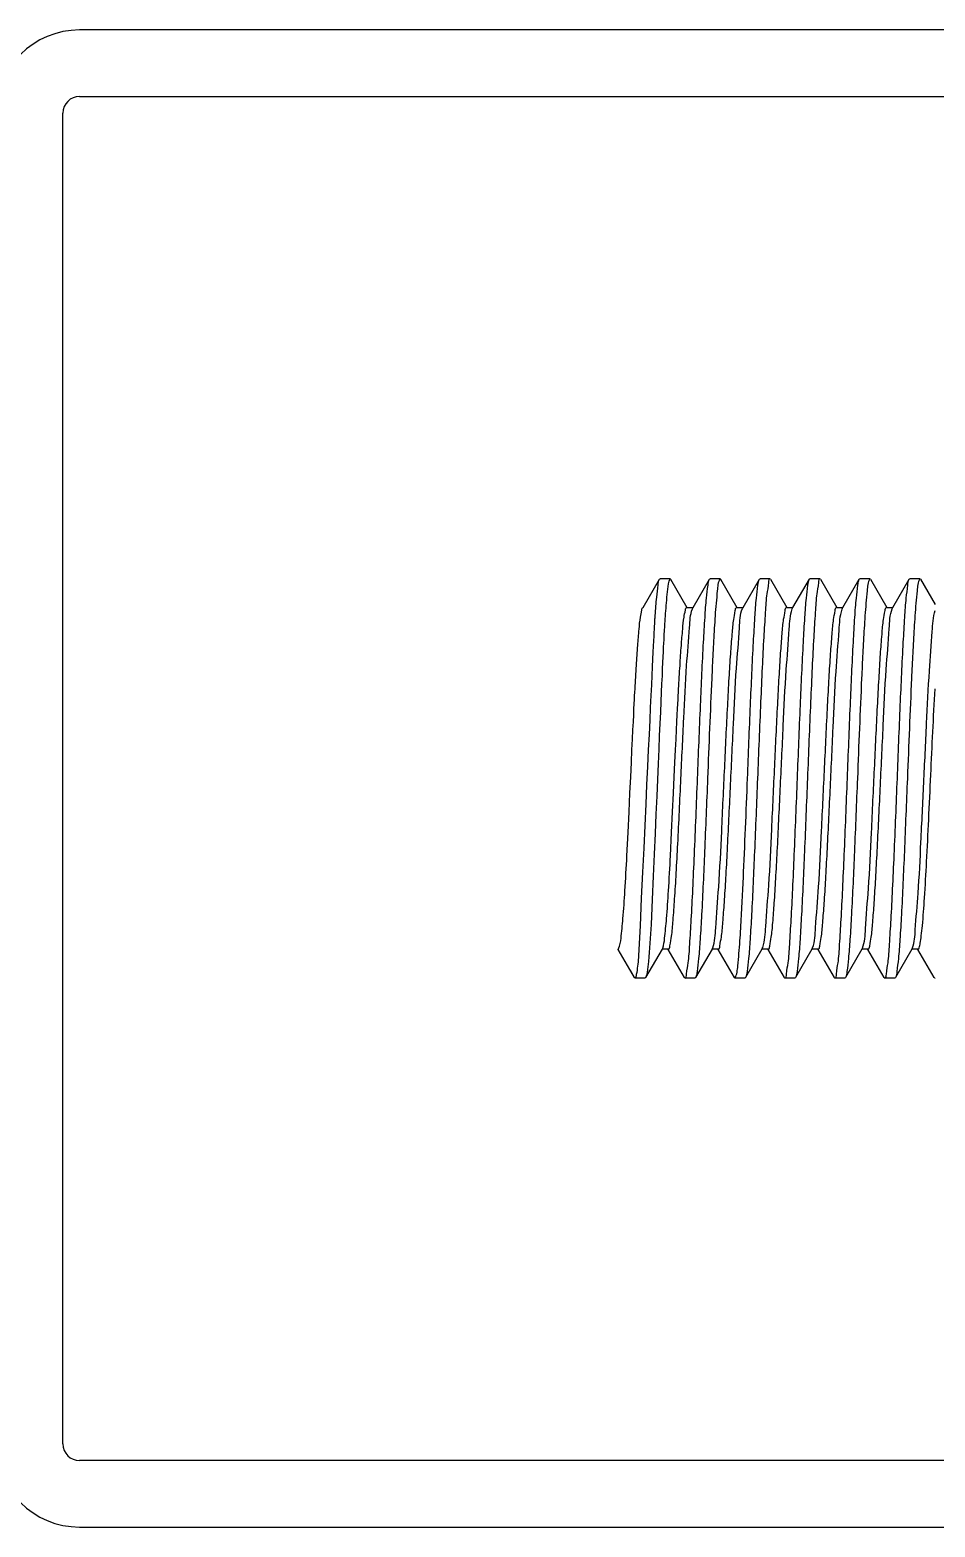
# Model space of a CAD drawing. Extents: x 69728788 to 150676229, y 20327566 to 43663798.
# Drawn here: x 75465922 to 75466045.7, y 20746691.1 to 20746895.9 of the extents above; entities that cross this region are included whole.
import ezdxf

# ---------------------------------------------------------------- set-up
doc = ezdxf.new("R2010")
doc.units = 0
doc.header["$LTSCALE"] = 1000
doc.header["$MEASUREMENT"] = 0
doc.layers.get('0').update_dxf_attribs({"linetype": 'CONTINUOUS'})
doc.layers.add('02___PRT_ALL_AXES', color=7, linetype='CONTINUOUS')

msp = doc.modelspace()

# ---------------------------------------------------------------- linework, layer by layer
at = {"color": 0, "linetype": 'Continuous'}
for p, q in [((75466110.85, 20746895.93), (75465928.77, 20746895.93)), ((75465928.77, 20746886.83), (75466110.85, 20746886.83)), ((75465926.49, 20746702.47), (75465926.49, 20746884.55)), ((75466005.83, 20746816.91), (75466008.07, 20746820.79)), ((75466008.07, 20746820.79), (75466008.15, 20746820.85)), ((75466009.59, 20746820.79), (75466009.51, 20746820.85)), ((75466009.59, 20746820.79), (75466011.82, 20746816.93)), ((75466012.66, 20746816.91), (75466014.9, 20746820.79)), ((75466014.9, 20746820.79), (75466014.98, 20746820.85)), ((75466016.42, 20746820.79), (75466016.34, 20746820.85)), ((75466016.42, 20746820.79), (75466018.65, 20746816.93)), ((75466019.49, 20746816.91), (75466021.73, 20746820.79)), ((75466021.73, 20746820.79), (75466021.81, 20746820.85)), ((75466023.25, 20746820.79), (75466023.17, 20746820.85)), ((75466023.25, 20746820.79), (75466025.48, 20746816.93)), ((75466026.32, 20746816.91), (75466028.56, 20746820.79)), ((75466028.56, 20746820.79), (75466028.64, 20746820.85)), ((75466030.08, 20746820.79), (75466030, 20746820.85)), ((75466030.08, 20746820.79), (75466032.31, 20746816.93)), ((75466033.15, 20746816.91), (75466035.39, 20746820.79)), ((75466035.39, 20746820.79), (75466035.47, 20746820.85)), ((75466036.91, 20746820.79), (75466036.83, 20746820.85)), ((75466036.91, 20746820.79), (75466039.14, 20746816.93)), ((75466039.98, 20746816.91), (75466042.22, 20746820.79)), ((75466042.22, 20746820.79), (75466042.3, 20746820.85)), ((75466043.74, 20746820.79), (75466043.66, 20746820.85)), ((75466043.74, 20746820.79), (75466045.74, 20746817.32)), ((75466011.79, 20746816.91), (75466012.66, 20746816.91)), ((75466012.56, 20746816.72), (75466012.61, 20746816.83)), ((75466012.61, 20746816.83), (75466012.66, 20746816.91)), ((75466018.62, 20746816.91), (75466019.49, 20746816.91)), ((75466019.41, 20746816.76), (75466019.44, 20746816.83)), ((75466019.44, 20746816.83), (75466019.49, 20746816.91)), ((75466025.45, 20746816.91), (75466026.32, 20746816.91)), ((75466026.22, 20746816.71), (75466026.27, 20746816.83)), ((75466026.27, 20746816.83), (75466026.32, 20746816.91)), ((75466032.28, 20746816.91), (75466033.15, 20746816.91)), ((75466033.03, 20746816.66), (75466033.1, 20746816.83)), ((75466033.1, 20746816.83), (75466033.15, 20746816.91)), ((75466039.11, 20746816.91), (75466039.98, 20746816.91)), ((75466039.88, 20746816.72), (75466039.93, 20746816.83)), ((75466039.93, 20746816.83), (75466039.98, 20746816.91)), ((75466004.66, 20746766.28), (75466002.42, 20746770.13)), ((75466008.42, 20746770.15), (75466006.17, 20746766.28)), ((75466008.46, 20746770.23), (75466008.42, 20746770.15)), ((75466009.29, 20746770.15), (75466008.42, 20746770.15)), ((75466008.46, 20746770.23), (75466008.5, 20746770.3)), ((75466011.49, 20746766.28), (75466009.25, 20746770.13)), ((75466015.25, 20746770.15), (75466013, 20746766.28)), ((75466015.29, 20746770.23), (75466015.25, 20746770.15)), ((75466016.12, 20746770.15), (75466015.25, 20746770.15)), ((75466015.29, 20746770.23), (75466015.34, 20746770.34)), ((75466018.32, 20746766.28), (75466016.08, 20746770.13)), ((75466022.08, 20746770.15), (75466019.83, 20746766.28)), ((75466022.12, 20746770.23), (75466022.08, 20746770.15)), ((75466022.95, 20746770.15), (75466022.08, 20746770.15)), ((75466022.12, 20746770.23), (75466022.19, 20746770.4)), ((75466025.15, 20746766.28), (75466022.91, 20746770.13)), ((75466028.91, 20746770.15), (75466026.66, 20746766.28)), ((75466028.95, 20746770.23), (75466028.91, 20746770.15)), ((75466029.78, 20746770.15), (75466028.91, 20746770.15)), ((75466028.95, 20746770.23), (75466029.01, 20746770.35)), ((75466031.98, 20746766.28), (75466029.74, 20746770.13)), ((75466035.74, 20746770.15), (75466033.49, 20746766.28)), ((75466035.78, 20746770.23), (75466035.74, 20746770.15)), ((75466036.61, 20746770.15), (75466035.74, 20746770.15)), ((75466035.78, 20746770.23), (75466035.82, 20746770.3)), ((75466038.81, 20746766.28), (75466036.57, 20746770.13)), ((75466042.57, 20746770.15), (75466040.32, 20746766.28)), ((75466042.61, 20746770.23), (75466042.57, 20746770.15)), ((75466043.44, 20746770.15), (75466042.57, 20746770.15)), ((75466042.61, 20746770.23), (75466042.66, 20746770.34)), ((75466045.64, 20746766.28), (75466043.4, 20746770.13)), ((75466004.66, 20746766.28), (75466004.11, 20746767.22)), ((75466004.66, 20746766.28), (75466004.73, 20746766.21)), ((75466006.17, 20746766.28), (75466006.1, 20746766.21)), ((75466011.49, 20746766.28), (75466011.56, 20746766.21)), ((75466013, 20746766.28), (75466012.93, 20746766.21)), ((75466018.32, 20746766.28), (75466018.39, 20746766.21)), ((75466019.83, 20746766.28), (75466019.76, 20746766.21)), ((75466025.15, 20746766.28), (75466025.22, 20746766.21)), ((75466026.66, 20746766.28), (75466026.59, 20746766.21)), ((75466031.98, 20746766.28), (75466032.05, 20746766.21)), ((75466033.49, 20746766.28), (75466033.42, 20746766.21)), ((75466038.81, 20746766.28), (75466038.88, 20746766.21)), ((75466040.32, 20746766.28), (75466040.25, 20746766.21)), ((75466045.64, 20746766.28), (75466045.71, 20746766.21)), ((75466045.71, 20746766.21), (75466045.74, 20746766.22)), ((75466110.85, 20746700.2), (75465928.77, 20746700.2)), ((75465928.77, 20746691.09), (75466110.85, 20746691.09))]:
    msp.add_line(p, q, dxfattribs=at)
for centre, radius, start, end in [((75465928.77, 20746884.55), 11.38, 90, 180), ((75465928.77, 20746884.55), 2.28, 90, 180), ((75465928.77, 20746702.47), 11.38, 180, 270), ((75465928.77, 20746702.47), 2.28, 180, 270)]:
    msp.add_arc(centre, radius, start, end, dxfattribs=at)
for points, knots in [([(75466005.26, 20746769.3), (75466007.34, 20746813.68), (75466007.46, 20746815.59), (75466007.63, 20746818.06), (75466007.85, 20746819.69), (75466007.94, 20746820.55), (75466008.07, 20746820.79)], [0, 0, 0, 0, 0.393102, 0.696629, 0.900807, 1, 1, 1, 1]), ([(75466009.51, 20746820.85), (75466009.26, 20746820.43), (75466009.14, 20746819.4), (75466008.97, 20746817.45), (75466008.69, 20746813.97), (75466008.55, 20746811), (75466006.91, 20746773.53)], [0, 0, 0, 0, 0.124099, 0.249608, 0.499549, 1, 1, 1, 1]), ([(75466013.27, 20746793.53), (75466013.4, 20746796.87), (75466013.65, 20746803.08), (75466013.98, 20746810.44), (75466014.27, 20746815.31), (75466014.44, 20746817.92), (75466014.67, 20746819.64), (75466014.76, 20746820.54), (75466014.9, 20746820.79)], [0, 0, 0, 0, 0.366986, 0.682927, 0.807583, 0.903951, 0.968734, 1, 1, 1, 1]), ([(75466016.34, 20746820.85), (75466016.05, 20746820.37), (75466015.98, 20746819.17), (75466015.73, 20746816.93), (75466015.56, 20746814.06), (75466015.37, 20746810.65), (75466015.15, 20746806.08), (75466014.91, 20746800.38), (75466014.73, 20746795.81), (75466014.64, 20746793.53)], [0, 0, 0, 0, 0.062069, 0.124628, 0.24966, 0.374704, 0.499766, 0.749882, 1, 1, 1, 1]), ([(75466020.1, 20746793.53), (75466020.23, 20746796.87), (75466020.48, 20746803.08), (75466020.81, 20746810.44), (75466021.1, 20746815.31), (75466021.27, 20746817.92), (75466021.5, 20746819.64), (75466021.59, 20746820.54), (75466021.73, 20746820.79)], [0, 0, 0, 0, 0.366992, 0.68293, 0.807585, 0.903954, 0.968736, 1, 1, 1, 1]), ([(75466023.17, 20746820.85), (75466022.99, 20746820.85), (75466022.95, 20746819.79), (75466022.66, 20746818.58), (75466022.52, 20746815.9), (75466022.29, 20746812.62), (75466022.1, 20746808.51), (75466021.8, 20746802.08), (75466021.61, 20746797.02), (75466021.47, 20746793.53)], [0, 0, 0, 0, 0.020674, 0.077922, 0.170354, 0.294552, 0.445782, 0.618271, 1, 1, 1, 1]), ([(75466026.93, 20746793.53), (75466027.06, 20746796.87), (75466027.31, 20746803.08), (75466027.64, 20746810.44), (75466027.93, 20746815.31), (75466028.1, 20746817.92), (75466028.33, 20746819.64), (75466028.42, 20746820.54), (75466028.56, 20746820.79)], [0, 0, 0, 0, 0.366988, 0.682925, 0.807584, 0.903955, 0.968736, 1, 1, 1, 1]), ([(75466030, 20746820.85), (75466029.82, 20746820.85), (75466029.78, 20746819.79), (75466029.49, 20746818.58), (75466029.35, 20746815.9), (75466029.12, 20746812.62), (75466028.93, 20746808.51), (75466028.63, 20746802.08), (75466028.44, 20746797.02), (75466028.3, 20746793.53)], [0, 0, 0, 0, 0.020675, 0.077925, 0.170358, 0.294556, 0.445789, 0.618278, 1, 1, 1, 1]), ([(75466033.76, 20746793.53), (75466033.89, 20746796.87), (75466034.14, 20746803.08), (75466034.47, 20746810.44), (75466034.76, 20746815.31), (75466034.93, 20746817.92), (75466035.16, 20746819.64), (75466035.25, 20746820.54), (75466035.39, 20746820.79)], [0, 0, 0, 0, 0.366981, 0.68292, 0.80758, 0.903952, 0.968734, 1, 1, 1, 1]), ([(75466036.83, 20746820.85), (75466036.54, 20746820.36), (75466036.46, 20746819.17), (75466036.23, 20746816.93), (75466036.05, 20746814.06), (75466035.86, 20746810.65), (75466035.64, 20746806.08), (75466035.4, 20746800.38), (75466035.22, 20746795.81), (75466035.13, 20746793.53)], [0, 0, 0, 0, 0.062073, 0.124647, 0.249672, 0.374715, 0.499775, 0.749887, 1, 1, 1, 1]), ([(75466040.59, 20746793.53), (75466040.72, 20746796.87), (75466040.97, 20746803.08), (75466041.3, 20746810.44), (75466041.59, 20746815.31), (75466041.76, 20746817.92), (75466041.99, 20746819.64), (75466042.08, 20746820.54), (75466042.22, 20746820.79)], [0, 0, 0, 0, 0.366986, 0.682927, 0.807583, 0.903951, 0.968734, 1, 1, 1, 1]), ([(75466043.66, 20746820.85), (75466043.37, 20746820.37), (75466043.3, 20746819.17), (75466043.05, 20746816.93), (75466042.88, 20746814.06), (75466042.69, 20746810.65), (75466042.47, 20746806.08), (75466042.23, 20746800.38), (75466042.05, 20746795.81), (75466041.96, 20746793.53)], [0, 0, 0, 0, 0.062069, 0.124628, 0.24966, 0.374704, 0.499766, 0.749882, 1, 1, 1, 1]), ([(75466003.61, 20746782.92), (75466004.47, 20746800.9), (75466004.64, 20746804.41), (75466004.89, 20746808.82), (75466005.07, 20746811.56), (75466005.25, 20746813.71), (75466005.41, 20746815.43), (75466005.59, 20746816.26), (75466005.7, 20746816.91), (75466005.83, 20746816.91)], [0, 0, 0, 0, 0.395624, 0.567717, 0.715911, 0.835986, 0.924567, 0.979325, 1, 1, 1, 1]), ([(75466009.57, 20746782.92), (75466010.43, 20746800.9), (75466010.6, 20746804.41), (75466010.86, 20746808.82), (75466011.03, 20746811.56), (75466011.22, 20746813.71), (75466011.37, 20746815.43), (75466011.56, 20746816.26), (75466011.66, 20746816.91), (75466011.79, 20746816.91)], [0, 0, 0, 0, 0.395624, 0.567717, 0.715911, 0.835986, 0.924567, 0.979325, 1, 1, 1, 1]), ([(75466010.99, 20746793.52), (75466011.12, 20746796.27), (75466011.38, 20746801.42), (75466011.68, 20746808.33), (75466012.14, 20746813.28), (75466012.27, 20746815.92), (75466012.56, 20746816.72)], [0, 0, 0, 0, 0.355598, 0.665454, 0.889721, 1, 1, 1, 1]), ([(75466015.34, 20746770.34), (75466015.66, 20746771.2), (75466015.78, 20746774.03), (75466016.26, 20746779.31), (75466016.58, 20746786.65), (75466016.98, 20746794.93), (75466017.3, 20746801.92), (75466017.58, 20746807.11), (75466017.78, 20746810.39), (75466017.99, 20746813), (75466018.15, 20746815.1), (75466018.37, 20746816.09), (75466018.47, 20746816.91), (75466018.62, 20746816.91)], [0, 0, 0, 0, 0.058624, 0.178444, 0.342933, 0.529084, 0.71082, 0.791953, 0.86269, 0.920543, 0.963496, 0.990117, 1, 1, 1, 1]), ([(75466016.12, 20746770.15), (75466016.27, 20746770.15), (75466016.36, 20746770.97), (75466016.59, 20746771.97), (75466016.75, 20746774.09), (75466016.96, 20746776.73), (75466017.16, 20746780.03), (75466017.44, 20746785.25), (75466017.76, 20746792.27), (75466018.17, 20746800.57), (75466018.48, 20746807.91), (75466018.98, 20746813.13), (75466019.07, 20746815.94), (75466019.41, 20746816.76)], [0, 0, 0, 0, 0.009951, 0.036772, 0.080043, 0.138305, 0.209512, 0.291137, 0.473755, 0.660367, 0.824608, 0.943318, 1, 1, 1, 1]), ([(75466022.19, 20746770.4), (75466022.49, 20746771.32), (75466022.64, 20746774.2), (75466023.1, 20746779.57), (75466023.43, 20746786.91), (75466023.82, 20746795.15), (75466024.14, 20746802.09), (75466024.42, 20746807.23), (75466024.61, 20746810.47), (75466024.82, 20746813.05), (75466024.98, 20746815.13), (75466025.21, 20746816.11), (75466025.3, 20746816.91), (75466025.45, 20746816.91)], [0, 0, 0, 0, 0.06161, 0.183132, 0.347991, 0.533432, 0.713816, 0.794195, 0.864212, 0.921438, 0.963906, 0.990221, 1, 1, 1, 1]), ([(75466022.95, 20746770.15), (75466023.1, 20746770.15), (75466023.19, 20746770.96), (75466023.42, 20746771.95), (75466023.58, 20746774.05), (75466023.79, 20746776.66), (75466023.98, 20746779.93), (75466024.26, 20746785.1), (75466024.58, 20746792.09), (75466024.98, 20746800.36), (75466025.31, 20746807.7), (75466025.78, 20746813), (75466025.91, 20746815.84), (75466026.22, 20746816.71)], [0, 0, 0, 0, 0.009862, 0.036422, 0.079279, 0.137007, 0.207601, 0.288584, 0.470051, 0.656062, 0.820625, 0.940784, 1, 1, 1, 1]), ([(75466029.01, 20746770.35), (75466029.32, 20746771.22), (75466029.45, 20746774.06), (75466029.92, 20746779.36), (75466030.24, 20746786.7), (75466030.64, 20746794.97), (75466030.97, 20746801.96), (75466031.25, 20746807.13), (75466031.44, 20746810.4), (75466031.65, 20746813.01), (75466031.81, 20746815.11), (75466032.03, 20746816.1), (75466032.13, 20746816.91), (75466032.28, 20746816.91)], [0, 0, 0, 0, 0.059216, 0.179375, 0.343938, 0.529949, 0.711416, 0.792399, 0.862993, 0.920721, 0.963578, 0.990138, 1, 1, 1, 1]), ([(75466029.78, 20746770.15), (75466029.93, 20746770.15), (75466030.02, 20746770.96), (75466030.25, 20746771.93), (75466030.41, 20746774.01), (75466030.61, 20746776.59), (75466030.81, 20746779.84), (75466031.08, 20746784.97), (75466031.41, 20746791.91), (75466031.8, 20746800.15), (75466032.13, 20746807.49), (75466032.58, 20746812.86), (75466032.74, 20746815.75), (75466033.03, 20746816.66)], [0, 0, 0, 0, 0.009779, 0.036094, 0.078562, 0.135788, 0.205805, 0.286184, 0.466568, 0.652009, 0.816868, 0.93839, 1, 1, 1, 1]), ([(75466035.82, 20746770.3), (75466036.16, 20746771.12), (75466036.24, 20746773.93), (75466036.75, 20746779.15), (75466037.06, 20746786.49), (75466037.47, 20746794.79), (75466037.79, 20746801.81), (75466038.07, 20746807.03), (75466038.26, 20746810.33), (75466038.47, 20746812.97), (75466038.64, 20746815.09), (75466038.86, 20746816.09), (75466038.96, 20746816.91), (75466039.11, 20746816.91)], [0, 0, 0, 0, 0.056682, 0.175392, 0.339633, 0.526245, 0.708863, 0.790488, 0.861695, 0.919957, 0.963228, 0.990049, 1, 1, 1, 1]), ([(75466036.61, 20746770.15), (75466036.76, 20746770.15), (75466036.85, 20746770.97), (75466037.08, 20746771.96), (75466037.24, 20746774.06), (75466037.45, 20746776.67), (75466037.64, 20746779.95), (75466037.92, 20746785.14), (75466038.25, 20746792.13), (75466038.65, 20746800.41), (75466038.97, 20746807.75), (75466039.45, 20746813.03), (75466039.57, 20746815.87), (75466039.88, 20746816.72)], [0, 0, 0, 0, 0.009883, 0.036504, 0.079457, 0.13731, 0.208047, 0.28918, 0.470916, 0.657067, 0.821556, 0.941376, 1, 1, 1, 1]), ([(75466042.66, 20746770.34), (75466042.95, 20746771.12), (75466043.08, 20746773.67), (75466043.52, 20746778.46), (75466043.83, 20746785.18), (75466044.21, 20746792.91), (75466044.57, 20746800.72), (75466044.91, 20746807.64), (75466045.3, 20746812.8), (75466045.5, 20746815.58), (75466045.74, 20746816.52)], [0, 0, 0, 0, 0.053745, 0.162765, 0.3138, 0.48818, 0.6643, 0.82034, 0.936997, 1, 1, 1, 1]), ([(75466043.44, 20746770.15), (75466043.52, 20746770.15), (75466043.63, 20746770.53), (75466043.75, 20746771.06), (75466043.89, 20746772.12), (75466044.1, 20746774.16), (75466044.34, 20746777.56), (75466044.61, 20746782.39), (75466044.89, 20746788.01), (75466045.25, 20746795.89), (75466045.53, 20746801.86), (75466045.74, 20746805.78)], [0, 0, 0, 0, 0.007019, 0.024616, 0.053116, 0.09213, 0.198909, 0.337627, 0.49863, 0.670688, 1, 1, 1, 1]), ([(75466009.29, 20746770.15), (75466009.45, 20746770.15), (75466009.54, 20746771.04), (75466009.78, 20746772.1), (75466009.95, 20746774.38), (75466010.16, 20746777.19), (75466010.37, 20746780.71), (75466010.66, 20746786.2), (75466010.86, 20746790.54), (75466010.99, 20746793.52)], [0, 0, 0, 0, 0.021176, 0.078541, 0.17097, 0.295093, 0.446212, 0.618559, 1, 1, 1, 1]), ([(75466011.56, 20746766.21), (75466011.75, 20746766.21), (75466011.79, 20746767.27), (75466012.08, 20746768.48), (75466012.22, 20746771.16), (75466012.44, 20746774.44), (75466012.64, 20746778.55), (75466012.93, 20746784.98), (75466013.13, 20746790.05), (75466013.27, 20746793.53)], [0, 0, 0, 0, 0.020673, 0.07792, 0.170352, 0.294545, 0.445773, 0.618265, 1, 1, 1, 1]), ([(75466014.64, 20746793.53), (75466014.5, 20746790.19), (75466014.25, 20746783.98), (75466013.93, 20746776.62), (75466013.64, 20746771.75), (75466013.47, 20746769.14), (75466013.24, 20746767.42), (75466013.15, 20746766.52), (75466013, 20746766.28)], [0, 0, 0, 0, 0.366986, 0.682927, 0.807583, 0.903951, 0.968734, 1, 1, 1, 1]), ([(75466018.39, 20746766.21), (75466018.68, 20746766.7), (75466018.77, 20746767.89), (75466019, 20746770.13), (75466019.18, 20746773), (75466019.37, 20746776.41), (75466019.59, 20746780.98), (75466019.83, 20746786.68), (75466020.01, 20746791.25), (75466020.1, 20746793.53)], [0, 0, 0, 0, 0.062073, 0.124647, 0.249671, 0.374714, 0.499774, 0.749886, 1, 1, 1, 1]), ([(75466021.47, 20746793.53), (75466021.33, 20746790.19), (75466021.08, 20746783.98), (75466020.76, 20746776.62), (75466020.47, 20746771.75), (75466020.3, 20746769.14), (75466020.07, 20746767.42), (75466019.98, 20746766.52), (75466019.83, 20746766.28)], [0, 0, 0, 0, 0.366981, 0.682921, 0.807581, 0.903952, 0.968734, 1, 1, 1, 1]), ([(75466025.22, 20746766.21), (75466025.41, 20746766.21), (75466025.45, 20746767.27), (75466025.74, 20746768.48), (75466025.88, 20746771.16), (75466026.1, 20746774.44), (75466026.3, 20746778.55), (75466026.59, 20746784.98), (75466026.79, 20746790.05), (75466026.93, 20746793.53)], [0, 0, 0, 0, 0.020675, 0.077925, 0.170358, 0.294556, 0.445789, 0.618278, 1, 1, 1, 1]), ([(75466028.3, 20746793.53), (75466028.16, 20746790.19), (75466027.91, 20746783.98), (75466027.59, 20746776.62), (75466027.3, 20746771.75), (75466027.13, 20746769.14), (75466026.9, 20746767.42), (75466026.81, 20746766.52), (75466026.66, 20746766.28)], [0, 0, 0, 0, 0.366988, 0.682925, 0.807584, 0.903955, 0.968736, 1, 1, 1, 1]), ([(75466032.05, 20746766.21), (75466032.24, 20746766.21), (75466032.28, 20746767.27), (75466032.57, 20746768.48), (75466032.71, 20746771.16), (75466032.93, 20746774.44), (75466033.13, 20746778.55), (75466033.42, 20746784.98), (75466033.62, 20746790.05), (75466033.76, 20746793.53)], [0, 0, 0, 0, 0.020674, 0.077922, 0.170354, 0.294552, 0.445783, 0.618271, 1, 1, 1, 1]), ([(75466035.13, 20746793.53), (75466034.99, 20746790.19), (75466034.74, 20746783.98), (75466034.42, 20746776.62), (75466034.13, 20746771.75), (75466033.95, 20746769.14), (75466033.73, 20746767.42), (75466033.64, 20746766.52), (75466033.49, 20746766.28)], [0, 0, 0, 0, 0.366992, 0.68293, 0.807585, 0.903954, 0.968736, 1, 1, 1, 1]), ([(75466038.88, 20746766.21), (75466039.07, 20746766.21), (75466039.11, 20746767.27), (75466039.4, 20746768.48), (75466039.53, 20746771.16), (75466039.76, 20746774.44), (75466039.96, 20746778.55), (75466040.25, 20746784.98), (75466040.45, 20746790.05), (75466040.59, 20746793.53)], [0, 0, 0, 0, 0.020673, 0.07792, 0.170352, 0.294545, 0.445773, 0.618265, 1, 1, 1, 1]), ([(75466041.96, 20746793.53), (75466041.82, 20746790.19), (75466041.57, 20746783.98), (75466041.25, 20746776.62), (75466040.96, 20746771.75), (75466040.78, 20746769.14), (75466040.56, 20746767.42), (75466040.47, 20746766.52), (75466040.32, 20746766.28)], [0, 0, 0, 0, 0.366986, 0.682927, 0.807583, 0.903951, 0.968734, 1, 1, 1, 1]), ([(75466002.42, 20746770.13), (75466002.71, 20746770.73), (75466002.85, 20746772.1), (75466003.13, 20746774.7), (75466003.36, 20746778.47), (75466003.53, 20746781.33), (75466003.61, 20746782.92)], [0, 0, 0, 0, 0.108365, 0.320195, 0.623449, 1, 1, 1, 1]), ([(75466008.5, 20746770.3), (75466008.67, 20746770.73), (75466008.81, 20746772.1), (75466009.09, 20746774.7), (75466009.32, 20746778.47), (75466009.49, 20746781.33), (75466009.57, 20746782.92)], [0, 0, 0, 0, 0.108365, 0.320195, 0.623449, 1, 1, 1, 1]), ([(75466006.91, 20746773.53), (75466006.82, 20746771.84), (75466006.71, 20746769.63), (75466006.39, 20746767.25), (75466006.3, 20746766.49), (75466006.17, 20746766.28)], [0, 0, 0, 0, 0.695338, 0.899325, 1, 1, 1, 1]), ([(75466004.73, 20746766.21), (75466004.81, 20746766.21), (75466004.91, 20746766.58), (75466005.1, 20746767.47), (75466005.19, 20746768.53), (75466005.26, 20746769.3)], [0, 0, 0, 0, 0.074733, 0.265154, 1, 1, 1, 1])]:
    msp.add_open_spline(points, degree=3, knots=knots, dxfattribs=at)
at = {"layer": '02___PRT_ALL_AXES', "color": 0, "linetype": 'Continuous'}
for p, q in [((75466009.51, 20746820.85), (75466008.15, 20746820.85)), ((75466016.34, 20746820.85), (75466014.98, 20746820.85)), ((75466023.17, 20746820.85), (75466021.81, 20746820.85)), ((75466030, 20746820.85), (75466028.64, 20746820.85)), ((75466036.83, 20746820.85), (75466035.47, 20746820.85)), ((75466043.66, 20746820.85), (75466042.3, 20746820.85)), ((75466006.1, 20746766.21), (75466004.73, 20746766.21)), ((75466012.93, 20746766.21), (75466011.56, 20746766.21)), ((75466019.76, 20746766.21), (75466018.39, 20746766.21)), ((75466026.59, 20746766.21), (75466025.22, 20746766.21)), ((75466033.42, 20746766.21), (75466032.05, 20746766.21)), ((75466040.25, 20746766.21), (75466038.88, 20746766.21))]:
    msp.add_line(p, q, dxfattribs=at)

doc.saveas('drawing.dxf')
